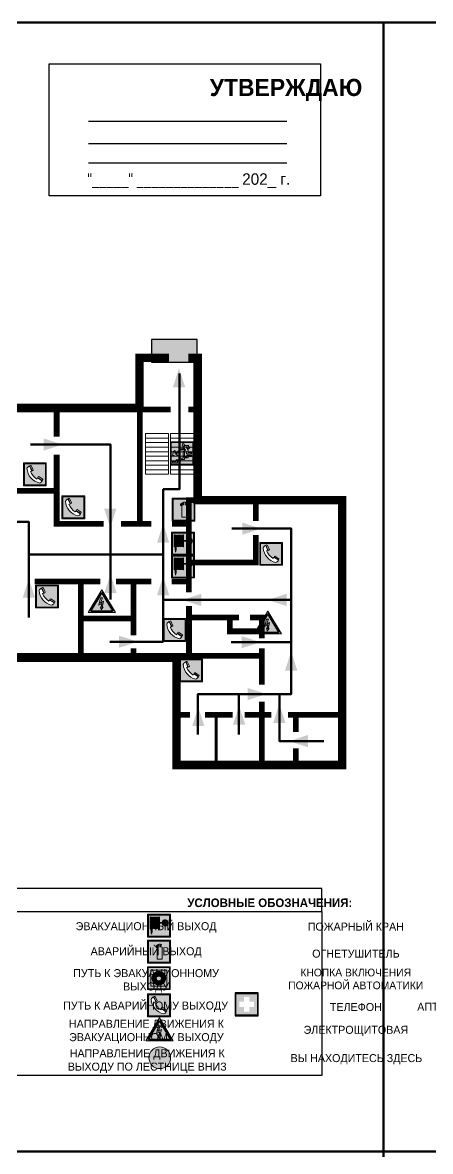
# Model space of a CAD drawing. Header units: millimetres. Extents: x 13810 to 67229, y 12374 to 21950.
# Drawn here: x 27492.9 to 27635.8, y 19084 to 19479 of the extents above; entities that cross this region are included whole.
import ezdxf

# ---------------------------------------------------------------- set-up
doc = ezdxf.new("R2010")
doc.units = ezdxf.units.MM
doc.layers.add('План_Штампы', color=7, linetype='Continuous')
doc.styles.add('обычный', font='arial.ttf')

# ---------------------------------------------------------------- blocks, each defined once
blk = doc.blocks.new('A$C456E1F9C')
at = {"lineweight": 5}
h = blk.add_hatch(color=242, dxfattribs=at)
h.paths.add_polyline_path([(0.51, -1.47), (0.51, -13.26), (12.29, -13.26), (12.29, -1.47)])
h.paths.add_polyline_path([(5.42, -4.95, -0.254479), (4.78, -5.4), (3.52, -2.53, -0.209735), (4.23, -2.4)], flags=16)
h.paths.add_polyline_path([(8.53, -8.6), (10.87, -10.17), (10.54, -10.76), (8.03, -9.13, -0.192251)], flags=16)
h.paths.add_polyline_path([(4.61, -5.49, 0.005518), (3.87, -5.72, 0.128647), (7.49, -10.01, 0.00809), (7.83, -9.33), (10.47, -10.97, -0.16736), (8.99, -12.25, -0.327862), (1.95, -3.95, -0.166952), (3.36, -2.62)], flags=16)
at = {"color": 242, "lineweight": 5}
for p, q in [((0, -13.77), (0, -0.97)), ((12.8, -0.97), (0, -0.97)), ((4.61, -5.49), (3.36, -2.62)), ((3.52, -2.53), (4.78, -5.4)), ((4.23, -2.4), (5.42, -4.95)), ((12.8, -13.77), (12.8, -0.97)), ((7.83, -9.33), (10.47, -10.97)), ((8.03, -9.13), (10.54, -10.76)), ((10.81, -10.12), (8.53, -8.6)), ((10.54, -10.76), (10.8, -10.3)), ((10.8, -10.3), (10.81, -10.12)), ((0, -13.77), (12.8, -13.77))]:
    blk.add_line(p, q, dxfattribs=at)
blk.add_lwpolyline([(0.51, -1.47), (12.29, -1.47), (12.29, -13.26), (0.51, -13.26)], close=True, dxfattribs=at)
for centre, radius, start, end in [((4.59, -5.34), 2.99, 114.28453, 152.19739), ((11.12, -3.31), 9.19, 183.99153, 256.60086), ((4.02, -3.27), 0.891, 76.32839, 123.70924), ((14.98, -39.1), 35.17, 107.14873, 108.41345), ((13.86, -0.94), 11.08, 205.55365, 234.87622), ((4.68, -4.59), 0.824, 276.9621, 334.07228), ((-13.31, 0.8), 23.44, 332.54871, 334.40268), ((8.94, -9.5), 0.989, 114.40924, 157.93883), ((7.87, -9.46), 3, 291.92908, 329.9329)]:
    blk.add_arc(centre, radius, start, end, dxfattribs=at)
blk = doc.blocks.new('A$C3E6D3DDE')
at = {"lineweight": 5}
h = blk.add_hatch(color=40, dxfattribs=at)
h.paths.add_polyline_path([(24.1, 1.45), (16.46, -11.35), (31.74, -11.35)])
h.paths.add_polyline_path([(24.09, -0.46), (30.03, -10.41), (18.14, -10.41)], flags=16)
h.paths.add_polyline_path([(24.54, -3.08), (23.41, -6.02), (25.13, -5.01), (24.33, -8.5), (24.82, -8.27), (23.79, -9.86), (23.4, -8.04), (23.8, -8.43), (24.04, -6.29), (22.39, -7.25), (23.44, -3.08)], flags=0)
h = blk.add_hatch(color=256, dxfattribs=at)
h.paths.add_polyline_path([(24.37, 0.03, 0.567511), (23.82, 0.03), (17.59, -10.4, 0.582454), (17.86, -10.88), (30.32, -10.88, 0.582149), (30.6, -10.4)])
h.paths.add_polyline_path([(24.09, -0.46), (18.14, -10.41), (30.03, -10.41)], flags=16)
h.paths.add_polyline_path([(24.54, -3.08), (23.41, -6.02), (25.13, -5.01), (24.33, -8.5), (24.82, -8.27), (23.79, -9.86), (23.4, -8.04), (23.8, -8.43), (24.04, -6.29), (22.39, -7.25), (23.44, -3.08)], flags=0)
h = blk.add_hatch(color=40, dxfattribs=at)
h.paths.add_polyline_path([(24.09, -0.46), (18.14, -10.41), (30.03, -10.41)])
h.paths.add_polyline_path([(24.82, -8.27), (23.79, -9.86), (23.4, -8.04), (23.8, -8.43), (24.04, -6.29), (22.39, -7.25), (23.44, -3.08), (24.54, -3.08), (23.41, -6.02), (25.13, -5.01), (24.33, -8.5)], flags=16)
at = {"color": 40, "lineweight": 5}
for p, q in [((16.46, -11.35), (24.1, 1.45)), ((24.1, 1.45), (31.74, -11.35))]:
    blk.add_line(p, q, dxfattribs=at)
at = {"lineweight": 5}
for p, q in [((17.59, -10.4), (23.82, 0.03)), ((24.37, 0.03), (30.6, -10.4)), ((18.14, -10.41), (24.09, -0.46)), ((23.44, -3.08), (22.39, -7.25)), ((22.39, -7.25), (24.04, -6.29)), ((23.41, -6.02), (24.54, -3.08)), ((25.13, -5.01), (23.41, -6.02)), ((24.54, -3.08), (23.44, -3.08)), ((24.04, -6.29), (23.8, -8.43)), ((24.09, -0.46), (30.03, -10.41)), ((24.33, -8.5), (25.13, -5.01)), ((17.86, -10.88), (30.32, -10.88)), ((18.14, -10.41), (30.03, -10.41)), ((23.8, -8.43), (23.4, -8.04)), ((23.4, -8.04), (23.79, -9.86)), ((23.79, -9.86), (24.82, -8.27)), ((24.82, -8.27), (24.33, -8.5))]:
    blk.add_line(p, q, dxfattribs=at)
at = {"color": 50, "lineweight": 5}
blk.add_line((31.74, -11.35), (16.46, -11.35), dxfattribs=at)
blk = doc.blocks.new('A$C37112FD5')
at = {"true_color": 0xf5f5ff}
h = blk.add_hatch(color=7, dxfattribs=at)
h.dxf.hatch_style = 1
h.paths.add_polyline_path([(12.8, -7.4), (0, -7.4), (0, -20.2), (12.8, -20.2)])
h.paths.add_polyline_path([(12.29, -7.91), (12.29, -19.69), (0.51, -19.69), (0.51, -7.91)], flags=16)
h.paths.add_polyline_path([(4.98, -9.04, -0.42597), (5.17, -9.22), (5.17, -12.25), (5.17, -15.29, -0.432244), (4.98, -15.47), (4.83, -15.47, -0.42597), (4.64, -15.29), (4.64, -12.25), (4.64, -9.22, -0.432244), (4.83, -9.04)], flags=0)
h.paths.add_polyline_path([(4.28, -9.22), (4.28, -12.25), (4.28, -15.29, -0.432244), (4.09, -15.47), (3.94, -15.47, -0.42597), (3.75, -15.29), (3.75, -12.25), (3.75, -9.22, -0.432244), (3.94, -9.04), (4.09, -9.04, -0.42597)], flags=0)
h.paths.add_polyline_path([(5.72, -9.04), (5.87, -9.04, -0.42597), (6.06, -9.22), (6.06, -12.25), (6.06, -15.29, -0.432244), (5.87, -15.47), (5.72, -15.47, -0.42597), (5.53, -15.29), (5.53, -12.25), (5.53, -9.22, -0.432244)], flags=0)
h.paths.add_polyline_path([(6.42, -8.9), (6.5, -8.9, -0.42597), (6.69, -9.08), (6.69, -12.03), (8.21, -12.03, -15.824349), (8.21, -12.47), (6.69, -12.47), (6.69, -15.42, -0.432244), (6.5, -15.6), (6.42, -15.6)], flags=0)
h.paths.add_polyline_path([(3.39, -9.22), (3.39, -12.25), (3.39, -15.29, -0.432244), (3.2, -15.47), (3.05, -15.47, -0.42597), (2.85, -15.29), (2.85, -12.25), (2.85, -9.22, -0.432244), (3.05, -9.04), (3.2, -9.04, -0.42597)], flags=0)
h.paths.add_polyline_path([(2.5, -9.22), (2.5, -16.71), (1.96, -16.71), (1.96, -9.22, -0.432244), (2.15, -9.04), (2.31, -9.04, -0.42597)], flags=0)
h.paths.add_polyline_path([(1.61, -8.9), (1.61, -15.6), (1.57, -15.6, -0.42597), (1.37, -15.42), (1.37, -12.03), (1.37, -9.09, -0.432244), (1.57, -8.9)], flags=0)
h.paths.add_polyline_path([(9.76, -10.81), (9.76, -12.03), (8.49, -12.03, -0.336371)], flags=0)
h.paths.add_polyline_path([(8.49, -12.47), (9.76, -12.47), (9.76, -13.7, -0.336371)], flags=0)
h.paths.add_polyline_path([(10.11, -10.81, -0.336371), (11.38, -12.03), (10.11, -12.03)], flags=0)
h.paths.add_polyline_path([(10.11, -12.47), (11.38, -12.47, -0.336371), (10.11, -13.7)], flags=0)
h.paths.add_polyline_path([(2.5, -16.84), (2.5, -17.05), (1.97, -17.05), (1.97, -16.84)], flags=0)
h.paths.add_polyline_path([(2.5, -17.24, -0.033778), (2.24, -18.6, -0.033778), (1.97, -17.24)], flags=0)
h = blk.add_hatch(color=242)
h.dxf.hatch_style = 1
h.paths.add_polyline_path([(12.29, -7.91), (0.51, -7.91), (0.51, -19.69), (12.29, -19.69)])
h.paths.add_polyline_path([(6.42, -15.6), (6.42, -8.9), (6.5, -8.9, -0.42597), (6.69, -9.08), (6.69, -12.03), (8.21, -12.03, -15.824349), (8.21, -12.47), (6.69, -12.47), (6.69, -15.42, -0.432244), (6.5, -15.6)], flags=16)
h.paths.add_polyline_path([(5.87, -15.47), (5.72, -15.47, -0.42597), (5.53, -15.29), (5.53, -12.25), (5.53, -9.22, -0.432244), (5.72, -9.04), (5.87, -9.04, -0.42597), (6.06, -9.22), (6.06, -12.25), (6.06, -15.29, -0.432244)], flags=16)
h.paths.add_polyline_path([(4.98, -15.47), (4.83, -15.47, -0.42597), (4.64, -15.29), (4.64, -12.25), (4.64, -9.22, -0.432244), (4.83, -9.04), (4.98, -9.04, -0.42597), (5.17, -9.22), (5.17, -12.25), (5.17, -15.29, -0.432244)], flags=16)
h.paths.add_polyline_path([(4.09, -15.47), (3.94, -15.47, -0.42597), (3.75, -15.29), (3.75, -12.25), (3.75, -9.22, -0.432244), (3.94, -9.04), (4.09, -9.04, -0.42597), (4.28, -9.22), (4.28, -12.25), (4.28, -15.29, -0.432244)], flags=16)
h.paths.add_polyline_path([(3.2, -15.47), (3.05, -15.47, -0.42597), (2.85, -15.29), (2.85, -12.25), (2.85, -9.22, -0.432244), (3.05, -9.04), (3.2, -9.04, -0.42597), (3.39, -9.22), (3.39, -12.25), (3.39, -15.29, -0.432244)], flags=16)
h.paths.add_polyline_path([(2.5, -17.05), (1.97, -17.05), (1.97, -16.84), (2.5, -16.84)], flags=16)
h.paths.add_polyline_path([(2.5, -17.24, -0.033778), (2.24, -18.6, -0.033778), (1.97, -17.24)], flags=16)
h.paths.add_polyline_path([(2.5, -16.71), (1.96, -16.71), (1.96, -9.22, -0.432244), (2.15, -9.04), (2.31, -9.04, -0.42597), (2.5, -9.22)], flags=16)
h.paths.add_polyline_path([(1.61, -15.6), (1.57, -15.6, -0.42597), (1.37, -15.42), (1.37, -12.03), (1.37, -9.09, -0.432244), (1.57, -8.9), (1.61, -8.9)], flags=16)
h.paths.add_polyline_path([(8.49, -12.47), (9.76, -12.47), (9.76, -13.7, -0.336371)], flags=0)
h.paths.add_polyline_path([(10.11, -13.7), (10.11, -12.47), (11.38, -12.47, -0.336371)], flags=0)
h.paths.add_polyline_path([(8.49, -12.03, -0.336371), (9.76, -10.81), (9.76, -12.03)], flags=0)
h.paths.add_polyline_path([(10.11, -12.03), (10.11, -10.81, -0.336371), (11.38, -12.03)], flags=0)
h = blk.add_hatch(color=7, dxfattribs=at)
h.dxf.hatch_style = 1
h.paths.add_polyline_path([(1.61, -8.9), (1.57, -8.9, 0.432244), (1.37, -9.09), (1.37, -12.03), (1.37, -15.42, 0.42597), (1.57, -15.6), (1.61, -15.6)])
h.paths.add_polyline_path([(2.5, -9.22, 0.42597), (2.31, -9.04), (2.15, -9.04, 0.432244), (1.96, -9.22), (1.96, -16.71), (2.5, -16.71)])
h.paths.add_polyline_path([(2.5, -16.84), (1.97, -16.84), (1.97, -17.05), (2.5, -17.05)])
h.paths.add_polyline_path([(2.5, -17.24), (1.97, -17.24, 0.033778), (2.24, -18.6, 0.033778)])
h.paths.add_polyline_path([(3.39, -12.25), (3.39, -9.22, 0.42597), (3.2, -9.04), (3.05, -9.04, 0.432244), (2.85, -9.22), (2.85, -12.25), (2.85, -15.29, 0.42597), (3.05, -15.47), (3.2, -15.47, 0.432244), (3.39, -15.29)])
h.paths.add_polyline_path([(4.28, -12.25), (4.28, -9.22, 0.42597), (4.09, -9.04), (3.94, -9.04, 0.432244), (3.75, -9.22), (3.75, -12.25), (3.75, -15.29, 0.42597), (3.94, -15.47), (4.09, -15.47, 0.432244), (4.28, -15.29)])
h.paths.add_polyline_path([(5.17, -12.25), (5.17, -9.22, 0.42597), (4.98, -9.04), (4.83, -9.04, 0.432244), (4.64, -9.22), (4.64, -12.25), (4.64, -15.29, 0.42597), (4.83, -15.47), (4.98, -15.47, 0.432244), (5.17, -15.29)])
h.paths.add_polyline_path([(6.06, -12.25), (6.06, -9.22, 0.42597), (5.87, -9.04), (5.72, -9.04, 0.432244), (5.53, -9.22), (5.53, -12.25), (5.53, -15.29, 0.42597), (5.72, -15.47), (5.87, -15.47, 0.432244), (6.06, -15.29)])
h.paths.add_polyline_path([(6.69, -12.47), (8.21, -12.47, 15.824349), (8.21, -12.03), (6.69, -12.03), (6.69, -9.08, 0.42597), (6.5, -8.9), (6.42, -8.9), (6.42, -15.6), (6.5, -15.6, 0.432244), (6.69, -15.42)])
h.paths.add_polyline_path([(8.49, -12.47), (9.76, -12.47), (9.76, -13.7, -0.336371)], flags=16)
h.paths.add_polyline_path([(8.49, -12.03, -0.336371), (9.76, -10.81), (9.76, -12.03)], flags=16)
h.paths.add_polyline_path([(10.11, -12.47), (11.38, -12.47, -0.336371), (10.11, -13.7)], flags=16)
h.paths.add_polyline_path([(10.11, -12.03), (10.11, -10.81, -0.336371), (11.38, -12.03)], flags=16)
h = blk.add_hatch(color=242)
h.dxf.hatch_style = 1
h.paths.add_polyline_path([(9.76, -10.81, 0.336371), (8.49, -12.03), (9.76, -12.03)])
h.paths.add_polyline_path([(10.11, -10.81), (10.11, -12.03), (11.38, -12.03, 0.336371)])
h.paths.add_polyline_path([(11.38, -12.47), (10.11, -12.47), (10.11, -13.7, 0.336371)])
h.paths.add_polyline_path([(9.76, -12.47), (8.49, -12.47, 0.336371), (9.76, -13.7)])
at = {"color": 242, "lineweight": 5}
for p, q in [((0, -20.2), (0, -7.4)), ((0, -7.4), (12.8, -7.4)), ((1.37, -12.03), (1.37, -9.08)), ((1.37, -12.03), (1.37, -15.42)), ((1.57, -8.9), (1.61, -8.9)), ((1.61, -8.9), (1.61, -15.6)), ((1.96, -16.71), (1.96, -9.22)), ((2.15, -9.04), (2.31, -9.04)), ((2.5, -16.71), (2.5, -9.22)), ((2.85, -12.25), (2.85, -9.22)), ((2.85, -12.25), (2.85, -15.29)), ((3.05, -9.04), (3.2, -9.04)), ((3.39, -12.25), (3.39, -9.22)), ((3.39, -12.25), (3.39, -15.29)), ((3.75, -12.25), (3.75, -9.22)), ((3.75, -12.25), (3.75, -15.29)), ((3.94, -9.04), (4.09, -9.04)), ((4.28, -12.25), (4.28, -9.22)), ((4.28, -12.25), (4.28, -15.29)), ((4.64, -12.25), (4.64, -9.22)), ((4.64, -12.25), (4.64, -15.29)), ((4.83, -9.04), (4.98, -9.04)), ((5.17, -12.25), (5.17, -9.22)), ((5.17, -12.25), (5.17, -15.29)), ((5.53, -12.25), (5.53, -9.22)), ((5.53, -12.25), (5.53, -15.29)), ((5.72, -9.04), (5.87, -9.04)), ((6.06, -12.25), (6.06, -9.22)), ((6.06, -12.25), (6.06, -15.29)), ((6.42, -8.9), (6.42, -15.6)), ((6.5, -8.9), (6.42, -8.9)), ((6.69, -12.03), (6.69, -9.08)), ((8.21, -12.03), (6.69, -12.03)), ((8.21, -12.47), (6.69, -12.47)), ((6.69, -12.47), (6.69, -15.42)), ((9.76, -12.03), (8.49, -12.03)), ((9.76, -12.47), (8.49, -12.47)), ((9.76, -10.81), (9.76, -12.03)), ((9.76, -12.47), (9.76, -13.7)), ((10.11, -10.81), (10.11, -12.03)), ((11.38, -12.03), (10.11, -12.03)), ((11.38, -12.47), (10.11, -12.47)), ((10.11, -12.47), (10.11, -13.7)), ((12.8, -20.2), (12.8, -7.4)), ((1.57, -15.6), (1.61, -15.6)), ((1.96, -16.71), (2.5, -16.71)), ((1.97, -16.84), (2.5, -16.84)), ((1.97, -17.05), (1.97, -16.84)), ((2.5, -17.05), (1.97, -17.05)), ((1.97, -17.24), (2.5, -17.24)), ((2.5, -16.84), (2.5, -17.05)), ((3.05, -15.47), (3.2, -15.47)), ((3.94, -15.47), (4.09, -15.47)), ((4.83, -15.47), (4.98, -15.47)), ((5.72, -15.47), (5.87, -15.47)), ((6.42, -15.6), (6.5, -15.6)), ((0, -20.2), (12.8, -20.2))]:
    blk.add_line(p, q, dxfattribs=at)
blk.add_lwpolyline([(0.51, -7.91), (12.29, -7.91), (12.29, -19.69), (0.51, -19.69)], close=True, dxfattribs=at)
for centre, radius, start, end in [((1.56, -9.09), 0.182, 87.10267, 180.60715), ((2.15, -9.22), 0.182, 87.10267, 180.60715), ((2.32, -9.22), 0.182, 359.39285, 92.89733), ((3.04, -9.22), 0.182, 87.10267, 180.60715), ((3.21, -9.22), 0.182, 359.39285, 92.89733), ((3.93, -9.22), 0.182, 87.10267, 180.60715), ((4.1, -9.22), 0.182, 359.39285, 92.89733), ((4.82, -9.22), 0.182, 87.10267, 180.60715), ((4.99, -9.22), 0.182, 359.39285, 92.89733), ((5.71, -9.22), 0.182, 87.10267, 180.60715), ((5.88, -9.22), 0.182, 359.39285, 92.89733), ((6.51, -9.09), 0.182, 359.39285, 92.89733), ((9.93, -12.25), 1.74, 187.23185, 172.76815), ((9.93, -12.25), 1.46, 96.99266, 171.35851), ((9.93, -12.25), 1.46, 188.64149, 263.00734), ((9.93, -12.25), 1.46, 8.64149, 83.00734), ((9.93, -12.25), 1.46, 276.99266, 351.35851), ((1.56, -15.42), 0.182, 179.39285, 272.89733), ((12.17, -15.98), 10.27, 187.04098, 194.7793), ((-7.7, -15.98), 10.27, 345.2207, 352.95902), ((3.04, -15.29), 0.182, 179.39285, 272.89733), ((3.21, -15.29), 0.182, 267.10267, 0.60715), ((3.93, -15.29), 0.182, 179.39285, 272.89733), ((4.1, -15.29), 0.182, 267.10267, 0.60715), ((4.82, -15.29), 0.182, 179.39285, 272.89733), ((4.99, -15.29), 0.182, 267.10267, 0.60715), ((5.71, -15.29), 0.182, 179.39285, 272.89733), ((5.88, -15.29), 0.182, 267.10267, 0.60715), ((6.51, -15.42), 0.182, 267.10267, 0.60715)]:
    blk.add_arc(centre, radius, start, end, dxfattribs=at)
blk = doc.blocks.new('A$C7B4425F7')
at = {"true_color": 0xffffff}
blk.add_hatch(color=7, dxfattribs=at).paths.add_polyline_path([(0, 0), (-16, 0), (-16, -8), (0, -8)])
h = blk.add_hatch(color=126)
h.paths.add_polyline_path([(-0.2, -0.2), (-15.8, -0.2), (-15.8, -7.8), (-0.2, -7.8)])
h.paths.add_polyline_path([(-11.76, -2.03), (-11.76, -3.66), (-11.17, -3.66, -0.568275), (-11.17, -6.18), (-12.58, -6.18), (-12.58, -2.03)], flags=16)
h.paths.add_polyline_path([(-13.33, -4.12, -0.495768), (-13.59, -6.18), (-15.03, -6.18), (-15.03, -2.03), (-13.59, -2.03, -0.487973)], flags=16)
h.paths.add_polyline_path([(-10.25, -2.03), (-9.48, -2.03), (-9.48, -6.18), (-10.25, -6.18)], flags=16)
h.paths.add_polyline_path([(-13.84, -3.69), (-14.24, -3.69), (-14.24, -3.03), (-13.9, -3.03, -0.692621)], flags=0)
h.paths.add_polyline_path([(-9.15, -2.03), (-8.4, -2.03), (-8.04, -3.07), (-7.68, -2.03), (-6.93, -2.03), (-7.64, -4.1), (-6.93, -6.18), (-7.68, -6.18), (-8.04, -5.14), (-8.4, -6.18), (-9.15, -6.18), (-8.44, -4.1)], flags=16)
h.paths.add_polyline_path([(-11.76, -4.46), (-11.42, -4.46, -0.692621), (-11.36, -5.12), (-11.76, -5.12)], flags=0)
h.paths.add_polyline_path([(-13.9, -5.2), (-14.24, -5.2), (-14.24, -4.55), (-13.84, -4.55, -0.708038)], flags=0)
edge = h.paths.add_edge_path(flags=16)
edge.add_ellipse((-5.51, -4.08), major_axis=(0, 2.05), ratio=0.586184, start_angle=0, end_angle=360)
edge = h.paths.add_edge_path(flags=0)
edge.add_ellipse((-5.51, -4.08), major_axis=(0, 1.14), ratio=0.454828, start_angle=0, end_angle=360)
h.paths.add_polyline_path([(-4.13, -4.96, 0.377264), (-3.48, -4.52, 0.0555), (-3.16, -2.03), (-1.66, -2.03), (-1.66, -4.96), (-0.96, -4.96), (-0.96, -7.01), (-1.75, -7.01), (-1.75, -6.18), (-3.3, -6.18), (-3.3, -7.02), (-4.13, -7.02)], flags=16)
h.paths.add_polyline_path([(-2.73, -2.91), (-2.28, -2.91), (-2.28, -4.96), (-3.05, -4.96, 0.079136)], flags=0)
at = {"color": 126}
blk.add_lwpolyline([(-16, -8), (0, -8), (0, 0), (-16, 0)], close=True, dxfattribs=at)
blk = doc.blocks.new('вниз 3')
at = {"lineweight": 0, "true_color": 0xffffff}
h = blk.add_hatch(color=7, dxfattribs=at)
h.dxf.hatch_style = 1
h.paths.add_polyline_path([(40997.5, -4475.69), (40997.25, -4475.28), (40995.76, -4476.15), (40995.97, -4475.23), (40995.39, -4475.56), (40995.05, -4476.83), (40996.33, -4477.17), (40996.91, -4476.83), (40996, -4476.55)], flags=0)
h.paths.add_polyline_path([(40999.81, -4473.95), (41000.22, -4473.95), (41000.64, -4474.67), (41001.03, -4474.43), (41000.46, -4473.49), (41000.42, -4473.49), (40999.43, -4473.49), (40998.68, -4473.92), (40998.68, -4474.57), (40997.88, -4474.57), (40997.88, -4475), (40999.14, -4475), (40999.14, -4474.43), (40999.14, -4474.38), (40999.59, -4475.15), (40998.72, -4475.67), (40998.72, -4477.06), (40999.24, -4477.06), (40999.24, -4475.96), (40999.95, -4475.56), (40999.95, -4476.43), (41001.61, -4476.43), (41001.61, -4475.88), (41000.47, -4475.88), (41000.47, -4475.12)], flags=0)
h.paths.add_polyline_path([(40999.2, -4473.24, 1), (40998.35, -4473.24, 1)], flags=0)
h.paths.add_polyline_path([(41000.46, -4477.26), (41001.69, -4477.26), (41001.69, -4476.84), (41000.03, -4476.84), (41000.03, -4477.39), (40998.78, -4477.39), (40998.78, -4477.95), (40997.53, -4477.95), (40997.53, -4478.5), (40996.29, -4478.5), (40996.29, -4479.06), (40995.05, -4479.06), (40995.05, -4479.48), (40995.29, -4479.48), (40996.72, -4479.48), (40996.72, -4478.92), (40997.97, -4478.92), (40997.97, -4478.36), (40999.2, -4478.36), (40999.2, -4477.81), (41000.46, -4477.81)], flags=0)
h.paths.add_polyline_path([(41002.37, -4472.17), (40994.37, -4472.17), (40994.37, -4480.17), (41002.37, -4480.17)])
h.paths.add_polyline_path([(41002.16, -4479.96), (40994.57, -4479.96), (40994.57, -4472.37), (41002.16, -4472.37)], flags=16)
h.paths.add_polyline_path([(41001.61, -4475.88), (41001.61, -4476.43), (40999.95, -4476.43), (40999.95, -4475.56), (40999.24, -4475.96), (40999.24, -4477.06), (40998.72, -4477.06), (40998.72, -4475.67), (40999.59, -4475.15), (40999.14, -4474.38), (40999.14, -4474.43), (40999.14, -4475), (40997.88, -4475), (40997.88, -4474.57), (40998.68, -4474.57), (40998.68, -4473.92), (40999.43, -4473.49), (41000.42, -4473.49), (41000.46, -4473.49), (41001.03, -4474.43), (41000.64, -4474.67), (41000.22, -4473.95), (40999.81, -4473.95), (41000.47, -4475.12), (41000.47, -4475.88)], flags=0)
h.paths.add_polyline_path([(41001.69, -4476.84), (41001.69, -4477.26), (41000.46, -4477.26), (41000.46, -4477.81), (40999.2, -4477.81), (40999.2, -4478.36), (40997.97, -4478.36), (40997.97, -4478.92), (40996.72, -4478.92), (40996.72, -4479.48), (40995.05, -4479.48), (40995.05, -4479.06), (40996.29, -4479.06), (40996.29, -4478.5), (40997.53, -4478.5), (40997.53, -4477.95), (40998.78, -4477.95), (40998.78, -4477.39), (41000.03, -4477.39), (41000.03, -4476.84)], flags=0)
h.paths.add_polyline_path([(40998.35, -4473.24, -1), (40999.2, -4473.24, -1)], flags=0)
h.paths.add_polyline_path([(40997.5, -4475.69), (40996, -4476.55), (40996.91, -4476.83), (40996.33, -4477.17), (40995.05, -4476.83), (40995.39, -4475.56), (40995.97, -4475.23), (40995.76, -4476.15), (40997.25, -4475.28)], flags=0)
at = {"lineweight": 0}
h = blk.add_hatch(color=126, dxfattribs=at)
h.dxf.hatch_style = 1
h.paths.add_polyline_path([(41002.16, -4472.37), (40994.57, -4472.37), (40994.57, -4479.96), (41002.16, -4479.96)])
h.paths.add_polyline_path([(40995.97, -4475.23), (40995.76, -4476.15), (40997.25, -4475.28), (40997.5, -4475.69), (40996, -4476.55), (40996.91, -4476.83), (40996.33, -4477.17), (40995.05, -4476.83), (40995.39, -4475.56)], flags=16)
h.paths.add_polyline_path([(40997.88, -4474.57), (40998.68, -4474.57), (40998.68, -4473.92), (40999.43, -4473.49), (41000.42, -4473.49), (41000.46, -4473.49), (41001.03, -4474.43), (41000.64, -4474.67), (41000.22, -4473.95), (40999.81, -4473.95), (41000.47, -4475.12), (41000.47, -4475.88), (41001.61, -4475.88), (41001.61, -4476.43), (40999.95, -4476.43), (40999.95, -4475.56), (40999.24, -4475.96), (40999.24, -4477.06), (40998.72, -4477.06), (40998.72, -4475.67), (40999.59, -4475.15), (40999.14, -4474.38), (40999.14, -4474.43), (40999.14, -4475), (40997.88, -4475)], flags=16)
h.paths.add_polyline_path([(40998.35, -4473.24, -1), (40999.2, -4473.24, -1)], flags=16)
h.paths.add_polyline_path([(40997.53, -4477.95), (40998.78, -4477.95), (40998.78, -4477.39), (41000.03, -4477.39), (41000.03, -4476.84), (41001.69, -4476.84), (41001.69, -4477.26), (41000.46, -4477.26), (41000.46, -4477.81), (40999.2, -4477.81), (40999.2, -4478.36), (40997.97, -4478.36), (40997.97, -4478.92), (40996.72, -4478.92), (40996.72, -4479.48), (40995.05, -4479.48), (40995.05, -4479.06), (40996.29, -4479.06), (40996.29, -4478.5), (40997.53, -4478.5)], flags=16)
at = {"lineweight": 0, "true_color": 0xffffff}
h = blk.add_hatch(color=7, dxfattribs=at)
h.dxf.hatch_style = 1
h.paths.add_polyline_path([(40999.2, -4473.24, 1), (40998.35, -4473.24, 1)])
h.paths.add_polyline_path([(40999.81, -4473.95), (41000.22, -4473.95), (41000.64, -4474.67), (41001.03, -4474.43), (41000.46, -4473.49), (41000.42, -4473.49), (40999.43, -4473.49), (40998.68, -4473.92), (40998.68, -4474.57), (40997.88, -4474.57), (40997.88, -4475), (40999.14, -4475), (40999.14, -4474.43), (40999.14, -4474.38), (40999.59, -4475.15), (40998.72, -4475.67), (40998.72, -4477.06), (40999.24, -4477.06), (40999.24, -4475.96), (40999.95, -4475.56), (40999.95, -4476.43), (41001.61, -4476.43), (41001.61, -4475.88), (41000.47, -4475.88), (41000.47, -4475.12)])
h.paths.add_polyline_path([(40999.2, -4477.81), (41000.46, -4477.81), (41000.46, -4477.26), (41001.69, -4477.26), (41001.69, -4476.84), (41000.03, -4476.84), (41000.03, -4477.39), (40998.78, -4477.39), (40998.78, -4477.95), (40997.53, -4477.95), (40997.53, -4478.5), (40996.29, -4478.5), (40996.29, -4479.06), (40995.05, -4479.06), (40995.05, -4479.48), (40995.29, -4479.48), (40996.72, -4479.48), (40996.72, -4478.92), (40997.97, -4478.92), (40997.97, -4478.36), (40999.2, -4478.36)])
h.paths.add_polyline_path([(40997.5, -4475.69), (40997.25, -4475.28), (40995.76, -4476.15), (40995.97, -4475.23), (40995.39, -4475.56), (40995.05, -4476.83), (40996.33, -4477.17), (40996.91, -4476.83), (40996, -4476.55)])
at = {"color": 126, "lineweight": 0}
for points in [[(40994.37, -4472.17), (41002.37, -4472.17), (41002.37, -4480.17), (40994.37, -4480.17)], [(40994.57, -4472.37), (41002.16, -4472.37), (41002.16, -4479.96), (40994.57, -4479.96)]]:
    blk.add_lwpolyline(points, close=True, dxfattribs=at)
for points in [[(40995.05, -4476.83), (40995.39, -4475.56), (40995.97, -4475.23), (40995.76, -4476.15), (40997.25, -4475.28), (40997.5, -4475.69), (40996, -4476.55), (40996.91, -4476.83), (40996.33, -4477.17), (40995.05, -4476.83)], [(40999.14, -4474.43), (40999.14, -4475), (40997.88, -4475), (40997.88, -4474.57), (40998.68, -4474.57), (40998.68, -4473.92), (40999.43, -4473.49), (41000.42, -4473.49), (41000.46, -4473.49), (41001.03, -4474.43), (41000.64, -4474.67), (41000.22, -4473.95), (40999.81, -4473.95), (41000.47, -4475.12), (41000.47, -4475.88), (41001.61, -4475.88), (41001.61, -4476.43), (40999.95, -4476.43), (40999.95, -4475.56), (40999.24, -4475.96), (40999.24, -4477.06), (40998.72, -4477.06), (40998.72, -4475.67), (40999.59, -4475.15), (40999.14, -4474.38), (40999.14, -4474.43)], [(40995.29, -4479.48), (40995.05, -4479.48), (40995.05, -4479.06), (40996.29, -4479.06), (40996.29, -4478.5), (40997.53, -4478.5), (40997.53, -4477.95), (40998.78, -4477.95), (40998.78, -4477.39), (41000.03, -4477.39), (41000.03, -4476.84), (41001.69, -4476.84), (41001.69, -4477.26), (41000.46, -4477.26), (41000.46, -4477.81), (40999.2, -4477.81), (40999.2, -4478.36), (40997.97, -4478.36), (40997.97, -4478.92), (40996.72, -4478.92), (40996.72, -4479.48), (40995.05, -4479.48)]]:
    blk.add_lwpolyline(points, dxfattribs=at)
blk.add_circle((40998.77, -4473.24), 0.426, dxfattribs=at)
blk = doc.blocks.new('A$C3AD82952')
at = {"true_color": 0xf5f5ff}
h = blk.add_hatch(color=7, dxfattribs=at)
h.dxf.hatch_style = 1
h.paths.add_polyline_path([(8.21, 8.73, 0.414214), (7.89, 9.05), (7.22, 9.05), (7.22, 9.92), (7.59, 9.92, 1), (7.57, 10.36), (7.22, 10.36), (7.22, 10.6), (6.43, 10.6), (6.43, 10.36), (6.01, 10.36), (4.74, 9.59), (4.74, 8.69), (4.98, 8.73), (4.98, 9.26), (6.12, 9.91), (6.43, 9.91), (6.43, 9.05), (5.76, 9.05, 0.414214), (5.44, 8.73), (5.44, 2.2), (8.21, 2.2)], flags=0)
h.paths.add_polyline_path([(12.8, 12.8), (0, 12.8), (0, 0), (12.8, 0)])
h.paths.add_polyline_path([(0.51, 12.29), (12.29, 12.29), (12.29, 0.51), (0.51, 0.51)], flags=16)
h.paths.add_polyline_path([(4.74, 9.59), (6.01, 10.36), (6.43, 10.36), (6.43, 10.6), (7.22, 10.6), (7.22, 10.36), (7.59, 10.36, -0.94586), (7.59, 9.92), (7.22, 9.92), (7.22, 9.05), (7.89, 9.05, -0.414214), (8.21, 8.73), (8.21, 2.2), (5.44, 2.2), (5.44, 8.73, -0.414214), (5.76, 9.05), (6.43, 9.05), (6.43, 9.91), (6.12, 9.91), (4.98, 9.26), (4.98, 8.73), (4.74, 8.69)], flags=0)
h = blk.add_hatch(color=242)
h.dxf.hatch_style = 1
h.paths.add_polyline_path([(12.29, 12.29), (0.51, 12.29), (0.51, 0.51), (12.29, 0.51)])
h.paths.add_polyline_path([(4.74, 8.69), (4.74, 9.59), (6.01, 10.36), (6.43, 10.36), (6.43, 10.6), (7.22, 10.6), (7.22, 10.36), (7.59, 10.36, -0.94586), (7.59, 9.92), (7.22, 9.92), (7.22, 9.05), (7.89, 9.05, -0.414214), (8.21, 8.73), (8.21, 2.2), (5.44, 2.2), (5.44, 8.73, -0.414214), (5.76, 9.05), (6.43, 9.05), (6.43, 9.91), (6.12, 9.91), (4.98, 9.26), (4.98, 8.73)], flags=16)
h = blk.add_hatch(color=7, dxfattribs=at)
h.dxf.hatch_style = 1
h.paths.add_polyline_path([(8.21, 8.73, 0.414214), (7.89, 9.05), (7.22, 9.05), (7.22, 9.92), (7.59, 9.92, 1), (7.57, 10.36), (7.22, 10.36), (7.22, 10.6), (6.43, 10.6), (6.43, 10.36), (6.01, 10.36), (4.74, 9.59), (4.74, 8.69), (4.98, 8.73), (4.98, 9.26), (6.12, 9.91), (6.43, 9.91), (6.43, 9.05), (5.76, 9.05, 0.414214), (5.44, 8.73), (5.44, 2.2), (8.21, 2.2)])
at = {"color": 242, "lineweight": 5}
for p, q in [((0, 0), (0, 12.8)), ((0, 12.8), (12.8, 12.8)), ((12.8, 0), (12.8, 12.8)), ((6.01, 10.36), (4.74, 9.59)), ((4.74, 9.59), (4.74, 8.69)), ((4.74, 8.69), (4.98, 8.73)), ((4.98, 9.26), (6.12, 9.91)), ((4.98, 8.73), (4.98, 9.26)), ((5.44, 2.2), (5.44, 8.73)), ((5.76, 9.05), (6.43, 9.05)), ((6.01, 10.36), (6.43, 10.36)), ((6.12, 9.91), (6.43, 9.91)), ((7.22, 10.6), (6.43, 10.6)), ((6.43, 10.6), (6.43, 10.36)), ((6.43, 9.91), (6.43, 9.05)), ((7.22, 10.36), (7.22, 10.6)), ((7.59, 10.36), (7.22, 10.36)), ((7.22, 9.05), (7.22, 9.92)), ((7.59, 9.92), (7.22, 9.92)), ((7.89, 9.05), (7.22, 9.05)), ((8.21, 2.2), (8.21, 8.73)), ((0, 0), (12.8, 0)), ((5.44, 2.2), (8.21, 2.2))]:
    blk.add_line(p, q, dxfattribs=at)
blk.add_lwpolyline([(0.51, 12.29), (12.29, 12.29), (12.29, 0.51), (0.51, 0.51)], close=True, dxfattribs=at)
for centre, radius, start, end in [((5.76, 8.73), 0.32, 90, 180), ((7.58, 10.14), 0.223, 273.18746, 86.81254), ((7.89, 8.73), 0.32, 0, 90)]:
    blk.add_arc(centre, radius, start, end, dxfattribs=at)
blk = doc.blocks.new('A$C54414219')
at = {"true_color": 0xffffff}
h = blk.add_hatch(color=7, dxfattribs=at)
h.paths.add_polyline_path([(2.39, -9.45), (2.39, -18.3), (11.23, -18.3), (11.23, -9.45)], flags=0)
h.paths.add_polyline_path([(10.71, -13.87, -1), (2.92, -13.87, -1)], flags=0)
h.paths.add_polyline_path([(8.3, -13.87, -1), (5.33, -13.87, -1)], flags=0)
h.paths.add_polyline_path([(0.41, -7.47), (0.41, -20.27), (13.21, -20.27), (13.21, -7.47)])
h.paths.add_polyline_path([(0.92, -19.77), (12.71, -19.77), (12.71, -7.98), (0.92, -7.98)], flags=16)
h.paths.add_polyline_path([(11.23, -9.45), (11.23, -18.3), (2.39, -18.3), (2.39, -9.45)], flags=0)
at = {"lineweight": 5}
h = blk.add_hatch(color=242, dxfattribs=at)
h.paths.add_polyline_path([(12.71, -7.98), (0.92, -7.98), (0.92, -19.77), (12.71, -19.77)])
h.paths.add_polyline_path([(11.23, -18.3), (2.39, -18.3), (2.39, -9.45), (11.23, -9.45)], flags=16)
h.paths.add_polyline_path([(10.71, -13.87, -1), (2.92, -13.87, -1)], flags=0)
h.paths.add_polyline_path([(8.3, -13.87, -1), (5.33, -13.87, -1)], flags=0)
at = {"true_color": 0xffffff}
h = blk.add_hatch(color=7, dxfattribs=at)
h.paths.add_polyline_path([(2.39, -9.45), (2.39, -18.3), (11.23, -18.3), (11.23, -9.45)])
h.paths.add_polyline_path([(10.71, -13.87, -1), (2.92, -13.87, -1)], flags=16)
h.paths.add_polyline_path([(8.3, -13.87, -1), (5.33, -13.87, -1)], flags=0)
at = {"lineweight": 5}
h = blk.add_hatch(color=242, dxfattribs=at)
h.paths.add_polyline_path([(2.92, -13.87, 1), (10.71, -13.87, 1)])
h.paths.add_polyline_path([(8.3, -13.87, -1), (5.33, -13.87, -1)], flags=16)
at = {"color": 242, "lineweight": 5}
for p, q in [((0.41, -20.27), (0.41, -7.47)), ((0.41, -7.47), (13.21, -7.47)), ((0.41, -7.47), (13.21, -7.47)), ((13.21, -20.27), (13.21, -7.47)), ((0.41, -20.27), (13.21, -20.27))]:
    blk.add_line(p, q, dxfattribs=at)
for points in [[(0.92, -7.98), (12.71, -7.98), (12.71, -19.77), (0.92, -19.77)], [(2.39, -9.45), (11.23, -9.45), (11.23, -18.3), (2.39, -18.3)]]:
    blk.add_lwpolyline(points, close=True, dxfattribs=at)
for radius in [3.89, 1.49]:
    blk.add_circle((6.81, -13.87), radius, dxfattribs=at)
blk = doc.blocks.new('A$C18900ED3')
h = blk.add_hatch(color=126)
h.paths.add_polyline_path([(-0.18, -0.18), (-7.02, -0.18), (-7.02, -7.02), (-0.18, -7.02)])
h.paths.add_polyline_path([(-5.89, -4.46), (-5.89, -2.77), (-4.46, -2.77), (-4.46, -1.31), (-2.77, -1.31), (-2.77, -2.77), (-1.33, -2.77), (-1.33, -4.46), (-2.77, -4.46), (-2.77, -5.89), (-4.46, -5.89), (-4.46, -4.46)], flags=16)
at = {"color": 126}
for p, q in [((-7.2, 0), (-7.2, -7.2)), ((0, 0), (-7.2, 0)), ((0, -7.2), (0, 0)), ((-7.02, -7.02), (-7.02, -0.18)), ((-7.02, -0.18), (-0.18, -0.18)), ((-0.18, -0.18), (-0.18, -7.02)), ((-0.18, -7.02), (-7.02, -7.02)), ((-7.2, -7.2), (0, -7.2))]:
    blk.add_line(p, q, dxfattribs=at)
blk = doc.blocks.new('A$C7B8C2D5B')
at = {"lineweight": 0}
h = blk.add_hatch(color=5, dxfattribs=at)
h.dxf.hatch_style = 1
h.paths.add_polyline_path([(1.4, -3.02, 1), (-2.11, -3.02, 1)])
at = {"color": 5, "lineweight": 0}
blk.add_circle((-0.36, -3.02), 1.75, dxfattribs=at)

msp = doc.modelspace()

# ---------------------------------------------------------------- linework, layer by layer
at = {"color": 2, "lineweight": 100}
for points in [[(27019.29, 19478.98), (27619.29, 19478.98), (27619.29, 19083.98), (27019.29, 19083.98)], [(27619.29, 19478.98), (28219.29, 19478.98), (28219.29, 19083.98), (27619.29, 19083.98)], [(27619.29, 19083.98), (28219.29, 19083.98), (28219.29, 18688.98), (27619.29, 18688.98)]]:
    msp.add_lwpolyline(points, close=True, dxfattribs=at)
for points in [[(27502.23, 19464.53), (27597.24, 19464.53), (27597.24, 19418.32), (27502.23, 19418.32)], [(27453.91, 19167.9), (27597.68, 19167.9), (27597.68, 19175.95), (27453.91, 19175.95)], [(27453.91, 19167.9), (27597.68, 19167.9), (27597.68, 19110.5), (27453.91, 19110.5)]]:
    msp.add_lwpolyline(points, close=True)
for points in [[(27515.99, 19444.48), (27585.51, 19444.48)], [(27515.99, 19436.72), (27585.51, 19436.72)], [(27515.99, 19429.93), (27585.51, 19429.93)]]:
    msp.add_lwpolyline(points)
at = {"lineweight": 100, "elevation": 3}
for points, const_width in [([(27101.19, 19235.73), (27126.15, 19235.73), (27126.15, 19226.87), (27143.11, 19226.87), (27143.11, 19256.74), (27546.81, 19256.74), (27546.81, 19219.16), (27604.86, 19219.16), (27604.86, 19311.87), (27554.21, 19311.87), (27554.21, 19361.66), (27550.98, 19361.66)], 3), ([(27544.18, 19361.66), (27533.88, 19361.66), (27533.88, 19344.07), (27488.27, 19344.07), (27488.27, 19361.66), (27470.67, 19361.66), (27470.67, 19353.49), (27281.05, 19353.49), (27281.05, 19362.56), (27263.75, 19362.56)], 3), ([(27504.85, 19334.08), (27504.85, 19343.16)], 2), ([(27480.1, 19315.09), (27504.85, 19315.09), (27504.85, 19327.73)], 2), ([(27554.21, 19311.87), (27551.15, 19311.87), (27551.15, 19279.61)], 2), ([(27574.64, 19304.61), (27574.64, 19311.36)], 2), ([(27550.77, 19290.07), (27574.64, 19290.07), (27574.64, 19299.73)], 2), ([(27497.16, 19283.4), (27520.1, 19283.4)], 2), ([(27513.34, 19283.4), (27513.34, 19256.75)], 2), ([(27525.66, 19283.4), (27538.05, 19283.4)], 2), ([(27531.79, 19283.4), (27531.79, 19264.55)], 2), ([(27545.11, 19283.4), (27550.22, 19283.4), (27550.22, 19283.4)], 2), ([(27551.2, 19274.87), (27551.2, 19257.37), (27550.77, 19257.37), (27552.72, 19257.37)], 2), ([(27531.79, 19270.44), (27513.34, 19270.44)], 2), ([(27550.77, 19270.84), (27565.49, 19270.84), (27565.49, 19265.96), (27576.66, 19265.96)], 2), ([(27565.49, 19270.84), (27568.72, 19270.84)], 2), ([(27572.59, 19270.84), (27576.66, 19270.84), (27576.66, 19263.5)], 2), ([(27576.66, 19265.96), (27576.66, 19263.5)], 2), ([(27531.79, 19256.74), (27531.79, 19259.97)], 2), ([(27576.66, 19257.37), (27576.66, 19260.01)], 2), ([(27142.51, 19257.37), (27576.66, 19257.37), (27576.66, 19247.28)], 2), ([(27576.66, 19241.41), (27576.66, 19219.33)], 2)]:
    msp.add_lwpolyline(points, dxfattribs=dict(at, const_width=const_width))
at = {"color": 126, "lineweight": 100, "true_color": 0x008754}
for points in [[(27547.85, 19356.24), (27547.85, 19315.67), (27542.13, 19315.67)], [(27523.65, 19292.88), (27523.65, 19331.34), (27495.68, 19331.34)], [(27495.1, 19292.88), (27542.13, 19292.88), (27542.13, 19315.67)], [(27097.71, 19304.31), (27495.1, 19304.31), (27495.1, 19270.78)], [(27542.13, 19292.88), (27542.13, 19276.94), (27587, 19276.94), (27587, 19301.9), (27566.15, 19301.9)], [(27523.65, 19292.88), (27523.65, 19277.05)], [(27523.51, 19262.34), (27542.13, 19262.34), (27542.13, 19276.94)], [(27587, 19276.94), (27587, 19262.17), (27565.95, 19262.17)], [(27554.34, 19229.82), (27554.34, 19244.03), (27587, 19244.03), (27587, 19262.17)], [(27568.7, 19244.03), (27568.7, 19229.82)], [(27582.88, 19244.03), (27582.88, 19227.57), (27598.47, 19227.57)]]:
    msp.add_lwpolyline(points, dxfattribs=at)
at = {"lineweight": 100}
for points, const_width in [([(27534.02, 19343.61), (27534.02, 19303.59), (27532.62, 19303.59)], 2), ([(27534.02, 19343.61), (27544.75, 19343.61)], 2), ([(27550.98, 19343.61), (27553.9, 19343.61)], 2), ([(27521.36, 19303.59), (27504.85, 19303.59), (27504.85, 19315.09)], 2), ([(27538.06, 19303.59), (27527.37, 19303.59)], 2), ([(27550.91, 19303.59), (27545.29, 19303.59)], 2), ([(27546.57, 19236.73), (27551.52, 19236.73)], 2), ([(27556.81, 19236.73), (27566.46, 19236.73)], 2), ([(27560.7, 19236.73), (27560.7, 19219.09)], 1), ([(27570.7, 19236.73), (27580, 19236.73)], 2), ([(27585.89, 19236.73), (27605.19, 19236.73)], 2), ([(27588.59, 19236.73), (27588.59, 19230.73)], 2), ([(27588.59, 19220.03), (27588.59, 19224.97)], 2)]:
    msp.add_lwpolyline(points, dxfattribs=dict(at, const_width=const_width))
at = {"lineweight": 0}
for points in [[(27535.93, 19333.58), (27544.06, 19333.58), (27544.06, 19335.16), (27535.93, 19335.16)], [(27535.93, 19332), (27544.06, 19332), (27544.06, 19333.58), (27535.93, 19333.58)], [(27535.93, 19330.42), (27544.06, 19330.42), (27544.06, 19332), (27535.93, 19332)], [(27544.75, 19333.58), (27552.88, 19333.58), (27552.88, 19335.16), (27544.75, 19335.16)], [(27544.75, 19332), (27552.88, 19332), (27552.88, 19333.58), (27544.75, 19333.58)], [(27544.75, 19330.42), (27552.88, 19330.42), (27552.88, 19332), (27544.75, 19332)], [(27535.93, 19328.83), (27544.06, 19328.83), (27544.06, 19330.42), (27535.93, 19330.42)], [(27535.93, 19327.25), (27544.06, 19327.25), (27544.06, 19328.83), (27535.93, 19328.83)], [(27544.75, 19328.83), (27552.88, 19328.83), (27552.88, 19330.42), (27544.75, 19330.42)], [(27544.75, 19327.25), (27552.88, 19327.25), (27552.88, 19328.83), (27544.75, 19328.83)], [(27535.93, 19325.67), (27544.06, 19325.67), (27544.06, 19327.25), (27535.93, 19327.25)], [(27535.93, 19324.08), (27544.06, 19324.08), (27544.06, 19325.67), (27535.93, 19325.67)], [(27535.93, 19322.5), (27544.06, 19322.5), (27544.06, 19324.08), (27535.93, 19324.08)], [(27544.75, 19325.67), (27552.88, 19325.67), (27552.88, 19327.25), (27544.75, 19327.25)], [(27544.75, 19324.08), (27552.88, 19324.08), (27552.88, 19325.67), (27544.75, 19325.67)], [(27544.75, 19322.5), (27552.88, 19322.5), (27552.88, 19324.08), (27544.75, 19324.08)], [(27535.93, 19320.92), (27544.06, 19320.92), (27544.06, 19322.5), (27535.93, 19322.5)], [(27544.75, 19320.92), (27552.88, 19320.92), (27552.88, 19322.5), (27544.75, 19322.5)]]:
    msp.add_lwpolyline(points, close=True, dxfattribs=at)
at = {"layer": 'План_Штампы', "color": 126, "true_color": 0x008754}
for points in [[(27549.87, 19351.39), (27545.57, 19351.4), (27547.7, 19357.99)], [(27500.26, 19329.18), (27500.27, 19333.47), (27506.85, 19331.34)], [(27521.47, 19308.87), (27525.76, 19308.85), (27523.63, 19302.27)], [(27569.89, 19299.74), (27569.9, 19304.03), (27576.49, 19301.9)], [(27544.3, 19296.99), (27540.01, 19297), (27542.13, 19303.59)], [(27497.27, 19277.79), (27492.98, 19277.8), (27495.11, 19284.39)], [(27525.87, 19279.37), (27521.58, 19279.38), (27523.71, 19285.96)], [(27544.29, 19278.61), (27540, 19278.62), (27542.13, 19285.2)], [(27555.53, 19279.1), (27555.52, 19274.81), (27548.93, 19276.93)], [(27585.39, 19279.1), (27585.38, 19274.81), (27578.79, 19276.93)], [(27526.69, 19260.18), (27526.7, 19264.47), (27533.29, 19262.34)], [(27569.6, 19260.01), (27569.62, 19264.3), (27576.2, 19262.17)], [(27589.13, 19252.23), (27584.83, 19252.24), (27586.96, 19258.83)], [(27571.7, 19241.87), (27571.71, 19246.16), (27578.3, 19244.03)], [(27585, 19233.92), (27580.71, 19233.93), (27582.83, 19240.51)], [(27556.61, 19232.78), (27552.32, 19232.79), (27554.45, 19239.38)], [(27570.91, 19233.33), (27566.62, 19233.34), (27568.75, 19239.92)], [(27592.9, 19229.71), (27592.89, 19225.41), (27586.31, 19227.54)]]:
    msp.add_solid(points, dxfattribs=at)

# ---------------------------------------------------------------- block references
at = {"color": 126, "true_color": 0x008754}
msp.add_blockref('вниз 3', (-13449.58, 23804.45), dxfattribs=at)
for name, p, xscale, yscale, zscale in [('A$C456E1F9C', (27493.23, 19325.49, 3), 0.625, 0.625, 0.625), ('A$C456E1F9C', (27506.7, 19313.98, 3), 0.625, 0.625, 0.625), ('A$C3AD82952', (27545.29, 19304.57), 0.625, 0.625, 0.625), ('A$C37112FD5', (27545.11, 19305.26, 3), 0.6249984004534781, 0.6249984004534781, 0.6249984004534781), ('A$C456E1F9C', (27575.96, 19297.67, 3), 0.625, 0.625, 0.625), ('A$C37112FD5', (27545.11, 19297.26, 3), 0.6249984004534781, 0.6249984004534781, 0.6249984004534781), ('A$C456E1F9C', (27497.45, 19282.75, 3), 0.625, 0.625, 0.625), ('A$C3E6D3DDE', (27505.6, 19279.62), 0.625, 0.625, 0.625), ('A$C3E6D3DDE', (27563.73, 19272.16), 0.625, 0.625, 0.625), ('A$C456E1F9C', (27542.17, 19271.01, 3), 0.625, 0.625, 0.625), ('A$C456E1F9C', (27547.95, 19256.88, 3), 0.625, 0.625, 0.625), ('A$C37112FD5', (27536.69, 19171.6), 0.6249984004534781, 0.6249984004534781, 0.6249984004534781), ('A$C3AD82952', (27536.69, 19149.9), 0.625, 0.625, 0.625), ('A$C54414219', (27536.38, 19153.28), 0.625, 0.625, 0.625), ('A$C456E1F9C', (27536.69, 19139.73), 0.625, 0.625, 0.625), ('A$C18900ED3', (27575.42, 19139.45), 1.111111111007631, 1.111111111007631, 1.111111111007631), ('A$C3E6D3DDE', (27525.82, 19129.8), 0.625, 0.625, 0.625), ('A$C7B8C2D5B', (27541.72, 19123.33), 2.177419353276491, 2.177419353276491, 2.177419353276491)]:
    msp.add_blockref(name, p, dxfattribs=dict(xscale=xscale, yscale=yscale, zscale=zscale))
at = {"layer": 'План_Штампы'}
msp.add_blockref('A$C7B4425F7', (27554.04, 19368.1), dxfattribs=at)

# ---------------------------------------------------------------- texts
at = {"lineweight": 0, "attachment_point": 5, "style": 'обычный'}
for s, insert, char_height, width in [('\\pi-18,l18,t18;{\\fProxima Nova Rg|b1|i0|c204|p2;УТВЕРЖДАЮ\\H1.1997x; }', (27585.18, 19455.41), 6, 126.6484), ('{\\fArial Narrow|b0|i0|c204|p34;"_____" ______________ \\fProxima Nova Rg|b0|i0|c204|p2;202_ г. }', (27551.14, 19423.65), 4, 78.6503), ('{\\fProxima Nova Rg|b1|i0|c204|p2;УСЛОВНЫЕ ОБОЗНАЧЕНИЯ:\\H1.1997x; }', (27579.49, 19170.96), 3, 175.1736), ('\\pi-8.4,l8.4,t8.4;{\\fProxima Nova Rg|b0|i0|c204|p2;ЭВАКУАЦИОННЫЙ ВЫХОД\\H1.6404x; }', (27536.17, 19162.38), 2.8, 126.6484), ('\\pi-8.4,l8.4,t8.4;{\\fProxima Nova Rg|b0|i0|c204|p2;ПОЖАРНЫЙ КРАН\\H1.6404x; }', (27609.63, 19162.62), 2.8, 126.6484), ('\\pi-8.4,l8.4,t8.4;{\\fProxima Nova Rg|b0|i0|c204|p2;АВАРИЙНЫЙ ВЫХОД\\H1.6404x; }', (27536.19, 19153.61), 2.8, 126.6484), ('\\pi-8.4,l8.4,t8.4;{\\fProxima Nova Rg|b0|i0|c204|p2;ОГНЕТУШИТЕЛЬ\\H1.1997x; }', (27609.66, 19153.17), 2.8, 126.6484), ('\\pi-8.4,l8.4,t8.4;{\\fProxima Nova Rg|b0|i0|c204|p2;ПУТЬ К ЭВАКУАЦИОННОМУ \\PВЫХОДУ }', (27536.18, 19143.62), 2.8, 126.6484), ('\\pi-8.1,l8.1,t8.1;{\\fProxima Nova Rg|b0|i0|c204|p2;КНОПКА ВКЛЮЧЕНИЯ\\PПОЖАРНОЙ АВТОМАТИКИ}', (27609.6, 19144.31), 2.7, 126.6484), ('\\pi-8.4,l8.4,t8.4;{\\fProxima Nova Rg|b0|i0|c204|p2;ПУТЬ К АВАРИЙНОМУ ВЫХОДУ \\H1.6404x; }', (27535.99, 19134.62), 2.8, 126.6484), ('\\pi-8.4,l8.4,t8.4;{\\fProxima Nova Rg|b0|i0|c204|p2;ТЕЛЕФОН\\H1.1997x; }', (27609.64, 19134.49), 2.8, 126.6484), ('\\pi-8.4,l8.4,t8.4;{\\fProxima Nova Rg|b0|i0|c204|p2;АПТЕЧКА\\H1.1667x; }', (27639.7, 19134.58), 2.8, 126.6484), ('\\pi-8.4,l8.4,t8.4;{\\fProxima Nova Rg|b0|i0|c204|p2;НАПРАВЛЕНИЕ ДВИЖЕНИЯ К \\PЭВАКУАЦИОННОМУ ВЫХОДУ}', (27536.28, 19125.89), 2.8, 126.6484), ('\\pi-8.4,l8.4,t8.4;{\\fProxima Nova Rg|b0|i0|c204|p2;ЭЛЕКТРОЩИТОВАЯ\\H1.1997x; }', (27609.65, 19126.12), 2.8, 126.6484), ('\\pi-8.4,l8.4,t8.4;{\\fProxima Nova Rg|b0|i0|c204|p2;НАПРАВЛЕНИЕ ДВИЖЕНИЯ К \\PВЫХОДУ ПО ЛЕСТНИЦЕ ВНИЗ}', (27536.57, 19115.58), 2.8, 126.6484), ('\\pi-8.4,l8.4,t8.4;{\\fProxima Nova Rg|b0|i0|c204|p2;ВЫ НАХОДИТЕСЬ ЗДЕСЬ\\H1.1997x; }', (27609.84, 19116.23), 2.8, 126.6484)]:
    msp.add_mtext(s, dxfattribs=dict(at, insert=insert, char_height=char_height, width=width))

doc.saveas('drawing.dxf')
